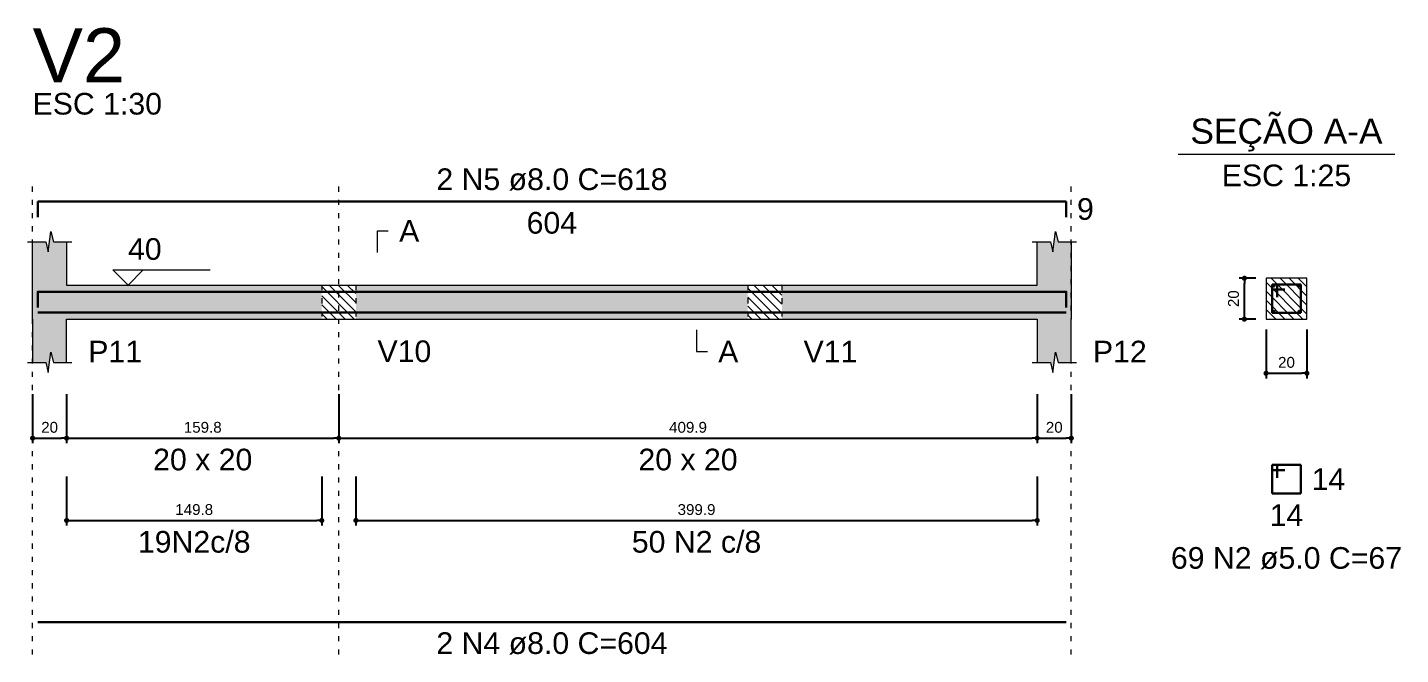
# Model space of a CAD drawing. Header units: millimetres. Extents: x 180 to 11148, y -1598 to 1045.
# Drawn here: x 1465.82 to 1492.69, y 32.29 to 44.56 of the extents above; entities that cross this region are included whole.
import ezdxf

# ---------------------------------------------------------------- set-up
doc = ezdxf.new("R2010")
doc.units = ezdxf.units.MM
doc.header["$MEASUREMENT"] = 0
doc.linetypes.add('DOT2', pattern=[3.175, 0, -3.175])
for name, color, linetype, lineweight in [('Descrição da armadura', 7, 'Continuous', 5), ('DT-Barras na forma', 2, 'Continuous', 30), ('DT-Barras no corte', 5, 'Continuous', 5), ('DT-Barras rebatidas', 2, 'Continuous', 30), ('DT-Cotas', 9, 'Continuous', 5), ('DT-Forma', 5, 'Continuous', 5), ('DT-Hachura forma vigas', 252, 'Continuous', 5), ('DT-Hachura intersecção vigas', 9, 'Continuous', 5), ('DT-Hachura seção vigas', 252, 'Continuous', 5), ('DT-Pontilhado', 9, 'DOT2', 5), ('DT-Textos', 7, 'Continuous', 5), ('DT-Título', 3, 'Continuous', 20), ('Textos armaduras', 7, 'Continuous', 5)]:
    doc.layers.add(name, color=color, linetype=linetype, lineweight=lineweight)
doc.styles.add('Arial', font='arial.ttf')
doc.dimstyles.new('UM_25.000000', dxfattribs={"dimtxt": 0.18, "dimasz": 0.1, "dimexe": 0.1, "dimexo": 0.2, "dimgap": 0, "dimtad": 1, "dimtih": 1, "dimtoh": 1, "dimdec": 1, "dimlfac": 25, "dimzin": 0, "dimdsep": 46, "dimtxsty": 'Standard', "dimcen": 0.09, "dimdle": 0.1, "dimadec": 1, "dimazin": 2, "dimtfac": 1, "dimtdec": 4, "dimtofl": 0, "dimtmove": 0, "dimatfit": 3, "dimfxl": 1, "dimtolj": 1, "dimarcsym": 0})
doc.dimstyles.new('UM_30.000000', dxfattribs={"dimtxt": 0.18, "dimasz": 0.1, "dimexe": 0.1, "dimexo": 0.2, "dimgap": 0, "dimtad": 1, "dimtih": 1, "dimtoh": 1, "dimdec": 1, "dimlfac": 30, "dimzin": 0, "dimdsep": 46, "dimtxsty": 'Standard', "dimcen": 0.09, "dimdle": 0.1, "dimadec": 1, "dimazin": 2, "dimtfac": 1, "dimtdec": 4, "dimtofl": 0, "dimtmove": 0, "dimatfit": 3, "dimfxl": 1, "dimtolj": 1, "dimarcsym": 0})
pattern_1 = [(135, (1363.44159, -104.45506), (-0.08838835, -0.08838835), [])]

# ---------------------------------------------------------------- blocks, each defined once
blk = doc.blocks.new('_Dot')
at = {"color": 0, "linetype": 'ByBlock', "lineweight": -2}
blk.add_line((-0.5, 0), (-1, 0), dxfattribs=at)
at = {"color": 0, "linetype": 'ByBlock', "const_width": 0.5}
blk.add_lwpolyline([(-0.25, 0, 1), (0.25, 0, 1)], format="xyb", close=True, dxfattribs=at)
blk = doc.blocks.new('*D219')
at = {"layer": 'Defpoints', "color": 0, "transparency": 16777216}
for p in [(1465.923, 37.584), (1466.589, 37.584), (1466.589, 36.525)]:
    blk.add_point(p, dxfattribs=at)
at = {"layer": 'DT-Cotas', "color": 0, "lineweight": -2, "transparency": 16777216}
for p, q in [((1465.923, 37.384), (1465.923, 36.425)), ((1466.589, 37.384), (1466.589, 36.425)), ((1466.023, 36.525), (1466.489, 36.525))]:
    blk.add_line(p, q, dxfattribs=at)
at = {"layer": 'DT-Cotas', "color": 0, "lineweight": -2, "transparency": 16777216, "xscale": 0.1000000014901161, "yscale": 0.1000000014901161, "zscale": 0.1000000014901161, "rotation": 180}
blk.add_blockref('_Dot', (1465.923, 36.525), dxfattribs=at)
at = {"layer": 'DT-Cotas', "color": 0, "lineweight": -2, "transparency": 16777216, "xscale": 0.1000000014901161, "yscale": 0.1000000014901161, "zscale": 0.1000000014901161}
blk.add_blockref('_Dot', (1466.589, 36.525), dxfattribs=at)
at = {"layer": 'DT-Cotas', "transparency": 16777216, "insert": (1466.256, 36.736), "char_height": 0.2118, "attachment_point": 5, "rotation": 0.0057, "style": 'Arial'}
blk.add_mtext('\\A1;20', dxfattribs=at)
blk = doc.blocks.new('*D220')
at = {"layer": 'Defpoints', "color": 0, "transparency": 16777216}
for p in [(1466.589, 37.584), (1471.914, 37.584), (1471.914, 36.525)]:
    blk.add_point(p, dxfattribs=at)
at = {"layer": 'DT-Cotas', "color": 0, "lineweight": -2, "transparency": 16777216}
for p, q in [((1466.589, 37.384), (1466.589, 36.425)), ((1471.914, 37.384), (1471.914, 36.425)), ((1466.689, 36.525), (1471.814, 36.525))]:
    blk.add_line(p, q, dxfattribs=at)
at = {"layer": 'DT-Cotas', "color": 0, "lineweight": -2, "transparency": 16777216, "xscale": 0.1000000014901161, "yscale": 0.1000000014901161, "zscale": 0.1000000014901161, "rotation": 180}
blk.add_blockref('_Dot', (1466.589, 36.525), dxfattribs=at)
at = {"layer": 'DT-Cotas', "color": 0, "lineweight": -2, "transparency": 16777216, "xscale": 0.1000000014901161, "yscale": 0.1000000014901161, "zscale": 0.1000000014901161}
blk.add_blockref('_Dot', (1471.914, 36.525), dxfattribs=at)
at = {"layer": 'DT-Cotas', "transparency": 16777216, "insert": (1469.252, 36.736), "char_height": 0.2118, "attachment_point": 5, "rotation": 0.0057, "style": 'Arial'}
blk.add_mtext('\\A1;159.8', dxfattribs=at)
blk = doc.blocks.new('*D221')
at = {"layer": 'Defpoints', "color": 0, "transparency": 16777216}
for p in [(1471.914, 37.584), (1485.579, 37.584), (1485.579, 36.525)]:
    blk.add_point(p, dxfattribs=at)
at = {"layer": 'DT-Cotas', "color": 0, "lineweight": -2, "transparency": 16777216}
for p, q in [((1471.914, 37.384), (1471.914, 36.425)), ((1485.579, 37.384), (1485.579, 36.425)), ((1472.014, 36.525), (1485.479, 36.525))]:
    blk.add_line(p, q, dxfattribs=at)
at = {"layer": 'DT-Cotas', "color": 0, "lineweight": -2, "transparency": 16777216, "xscale": 0.1000000014901161, "yscale": 0.1000000014901161, "zscale": 0.1000000014901161, "rotation": 180}
blk.add_blockref('_Dot', (1471.914, 36.525), dxfattribs=at)
at = {"layer": 'DT-Cotas', "color": 0, "lineweight": -2, "transparency": 16777216, "xscale": 0.1000000014901161, "yscale": 0.1000000014901161, "zscale": 0.1000000014901161}
blk.add_blockref('_Dot', (1485.579, 36.525), dxfattribs=at)
at = {"layer": 'DT-Cotas', "transparency": 16777216, "insert": (1478.747, 36.736), "char_height": 0.2118, "attachment_point": 5, "rotation": 0.0057, "style": 'Arial'}
blk.add_mtext('\\A1;409.9', dxfattribs=at)
blk = doc.blocks.new('*D222')
at = {"layer": 'Defpoints', "color": 0, "transparency": 16777216}
for p in [(1485.579, 37.584), (1486.246, 37.584), (1486.246, 36.525)]:
    blk.add_point(p, dxfattribs=at)
at = {"layer": 'DT-Cotas', "color": 0, "lineweight": -2, "transparency": 16777216}
for p, q in [((1485.579, 37.384), (1485.579, 36.425)), ((1486.246, 37.384), (1486.246, 36.425)), ((1485.679, 36.525), (1486.146, 36.525))]:
    blk.add_line(p, q, dxfattribs=at)
at = {"layer": 'DT-Cotas', "color": 0, "lineweight": -2, "transparency": 16777216, "xscale": 0.1000000014901161, "yscale": 0.1000000014901161, "zscale": 0.1000000014901161, "rotation": 180}
blk.add_blockref('_Dot', (1485.579, 36.525), dxfattribs=at)
at = {"layer": 'DT-Cotas', "color": 0, "lineweight": -2, "transparency": 16777216, "xscale": 0.1000000014901161, "yscale": 0.1000000014901161, "zscale": 0.1000000014901161}
blk.add_blockref('_Dot', (1486.246, 36.525), dxfattribs=at)
at = {"layer": 'DT-Cotas', "transparency": 16777216, "insert": (1485.912, 36.736), "char_height": 0.2118, "attachment_point": 5, "rotation": 0.0057, "style": 'Arial'}
blk.add_mtext('\\A1;20', dxfattribs=at)
blk = doc.blocks.new('*D223')
at = {"layer": 'Defpoints', "color": 0, "transparency": 16777216}
for p in [(1466.589, 35.974), (1471.581, 35.974), (1471.581, 34.915)]:
    blk.add_point(p, dxfattribs=at)
at = {"layer": 'DT-Cotas', "color": 0, "lineweight": -2, "transparency": 16777216}
for p, q in [((1466.589, 35.774), (1466.589, 34.815)), ((1471.581, 35.774), (1471.581, 34.815)), ((1466.689, 34.915), (1471.481, 34.915))]:
    blk.add_line(p, q, dxfattribs=at)
at = {"layer": 'DT-Cotas', "color": 0, "lineweight": -2, "transparency": 16777216, "xscale": 0.1000000014901161, "yscale": 0.1000000014901161, "zscale": 0.1000000014901161, "rotation": 180}
blk.add_blockref('_Dot', (1466.589, 34.915), dxfattribs=at)
at = {"layer": 'DT-Cotas', "color": 0, "lineweight": -2, "transparency": 16777216, "xscale": 0.1000000014901161, "yscale": 0.1000000014901161, "zscale": 0.1000000014901161}
blk.add_blockref('_Dot', (1471.581, 34.915), dxfattribs=at)
at = {"layer": 'DT-Cotas', "transparency": 16777216, "insert": (1469.085, 35.127), "char_height": 0.2118, "attachment_point": 5, "rotation": 0.0057, "style": 'Arial'}
blk.add_mtext('\\A1;149.8', dxfattribs=at)
blk = doc.blocks.new('*D224')
at = {"layer": 'Defpoints', "color": 0, "transparency": 16777216}
for p in [(1472.248, 35.974), (1485.579, 35.974), (1485.579, 34.915)]:
    blk.add_point(p, dxfattribs=at)
at = {"layer": 'DT-Cotas', "color": 0, "lineweight": -2, "transparency": 16777216}
for p, q in [((1472.248, 35.774), (1472.248, 34.815)), ((1485.579, 35.774), (1485.579, 34.815)), ((1472.348, 34.915), (1485.479, 34.915))]:
    blk.add_line(p, q, dxfattribs=at)
at = {"layer": 'DT-Cotas', "color": 0, "lineweight": -2, "transparency": 16777216, "xscale": 0.1000000014901161, "yscale": 0.1000000014901161, "zscale": 0.1000000014901161, "rotation": 180}
blk.add_blockref('_Dot', (1472.248, 34.915), dxfattribs=at)
at = {"layer": 'DT-Cotas', "color": 0, "lineweight": -2, "transparency": 16777216, "xscale": 0.1000000014901161, "yscale": 0.1000000014901161, "zscale": 0.1000000014901161}
blk.add_blockref('_Dot', (1485.579, 34.915), dxfattribs=at)
at = {"layer": 'DT-Cotas', "transparency": 16777216, "insert": (1478.913, 35.127), "char_height": 0.2118, "attachment_point": 5, "rotation": 0.0057, "style": 'Arial'}
blk.add_mtext('\\A1;399.9', dxfattribs=at)
blk = doc.blocks.new('*D225')
at = {"layer": 'Defpoints', "color": 0, "transparency": 16777216}
for p in [(1489.632, 39.654), (1490.056, 39.654), (1490.056, 38.854)]:
    blk.add_point(p, dxfattribs=at)
at = {"layer": 'DT-Cotas', "color": 0, "lineweight": -2, "transparency": 16777216}
for p, q in [((1489.856, 39.654), (1489.532, 39.654)), ((1489.632, 38.954), (1489.632, 39.554)), ((1489.856, 38.854), (1489.532, 38.854))]:
    blk.add_line(p, q, dxfattribs=at)
at = {"layer": 'DT-Cotas', "color": 0, "lineweight": -2, "transparency": 16777216, "xscale": 0.1000000014901161, "yscale": 0.1000000014901161, "zscale": 0.1000000014901161}
for p, rotation in [((1489.632, 39.654), 90), ((1489.632, 38.854), 270)]:
    blk.add_blockref('_Dot', p, dxfattribs=dict(at, rotation=rotation))
at = {"layer": 'DT-Cotas', "transparency": 16777216, "insert": (1489.42, 39.254), "char_height": 0.2118, "attachment_point": 5, "rotation": 90, "style": 'Arial'}
blk.add_mtext('\\A1;20', dxfattribs=at)
blk = doc.blocks.new('*D247')
at = {"layer": 'Defpoints', "color": 0, "transparency": 16777216}
for p in [(1490.056, 38.854), (1490.856, 38.854), (1490.856, 37.795)]:
    blk.add_point(p, dxfattribs=at)
at = {"layer": 'DT-Cotas', "color": 0, "lineweight": -2, "transparency": 16777216}
for p, q in [((1490.056, 38.654), (1490.056, 37.695)), ((1490.856, 38.654), (1490.856, 37.695)), ((1490.156, 37.795), (1490.756, 37.795))]:
    blk.add_line(p, q, dxfattribs=at)
at = {"layer": 'DT-Cotas', "color": 0, "lineweight": -2, "transparency": 16777216, "xscale": 0.1000000014901161, "yscale": 0.1000000014901161, "zscale": 0.1000000014901161, "rotation": 180}
blk.add_blockref('_Dot', (1490.056, 37.795), dxfattribs=at)
at = {"layer": 'DT-Cotas', "color": 0, "lineweight": -2, "transparency": 16777216, "xscale": 0.1000000014901161, "yscale": 0.1000000014901161, "zscale": 0.1000000014901161}
blk.add_blockref('_Dot', (1490.856, 37.795), dxfattribs=at)
at = {"layer": 'DT-Cotas', "transparency": 16777216, "insert": (1490.456, 38.007), "char_height": 0.2118, "attachment_point": 5, "rotation": 0.0057, "style": 'Arial'}
blk.add_mtext('\\A1;20', dxfattribs=at)

msp = doc.modelspace()

# ---------------------------------------------------------------- hatches: boundary and pattern name
at = {"layer": 'DT-Hachura forma vigas', "linetype": 'Continuous'}
for points in [[(1466.5892, 38.8545), (1471.5809, 38.8545), (1471.5809, 39.5211), (1466.5892, 39.5211), (1466.5892, 40.3685), (1466.3309, 40.3685), (1466.2809, 40.5685), (1466.2309, 40.1685), (1466.1809, 40.3685), (1465.9226, 40.3685), (1465.9226, 39.5211), (1465.9226, 38.8545), (1465.9226, 38.0071), (1466.1809, 38.0071), (1466.2309, 37.8071), (1466.2809, 38.2071), (1466.3309, 38.0071), (1466.5892, 38.0071), (1466.5892, 38.8545)], [(1486.2456, 38.0071), (1486.2456, 38.8545), (1486.2456, 39.5211), (1486.2456, 40.3685), (1485.9872, 40.3685), (1485.9372, 40.5685), (1485.8872, 40.1685), (1485.8372, 40.3685), (1485.5789, 40.3685), (1485.5789, 39.5211), (1480.5836, 39.5211), (1480.5836, 38.8545), (1485.5789, 38.8545), (1485.5789, 38.0071), (1485.8372, 38.0071), (1485.8872, 37.8071), (1485.9372, 38.2071), (1485.9872, 38.0071), (1486.2456, 38.0071)], [(1472.2476, 38.8545), (1479.9169, 38.8545), (1479.9169, 39.5211), (1472.2476, 39.5211), (1472.2476, 38.8545)]]:
    msp.add_hatch(color=256, dxfattribs=at).paths.add_polyline_path(points)
at = {"layer": 'DT-Hachura intersecção vigas', "linetype": 'Continuous'}
h = msp.add_hatch(dxfattribs=at)
h.set_pattern_fill('ANSI31', color=256, angle=90, style=0)
h.set_pattern_definition(pattern_1)
h.paths.add_polyline_path([(1471.5809, 38.8545), (1472.2476, 38.8545), (1472.2476, 39.5211), (1471.5809, 39.5211), (1471.5809, 38.8545)])
h = msp.add_hatch(dxfattribs=at)
h.set_pattern_fill('ANSI31', color=256, angle=90, style=0)
h.set_pattern_definition(pattern_1)
h.paths.add_polyline_path([(1479.9169, 38.8545), (1480.5836, 38.8545), (1480.5836, 39.5211), (1479.9169, 39.5211), (1479.9169, 38.8545)])
at = {"layer": 'DT-Hachura seção vigas', "linetype": 'Continuous'}
h = msp.add_hatch(dxfattribs=at)
h.set_pattern_fill('ANSI31', color=256, angle=90, style=0)
h.set_pattern_definition(pattern_1)
h.paths.add_polyline_path([(1490.0558, 38.8545), (1490.0558, 38.8545), (1490.8558, 38.8545), (1490.8558, 39.6545), (1490.0558, 39.6545), (1490.0558, 38.8545)])

# ---------------------------------------------------------------- linework, layer by layer
at = {"layer": 'DT-Barras na forma'}
for p, q in [((1490.2758, 39.5345), (1490.1758, 39.5345)), ((1490.1758, 39.5345), (1490.1758, 38.9745)), ((1490.7358, 39.5345), (1490.1758, 39.5345)), ((1490.1758, 39.5345), (1490.1758, 39.4345)), ((1490.2758, 39.2845), (1490.2758, 39.5345)), ((1490.7358, 38.9745), (1490.7358, 39.5345)), ((1490.1758, 39.4345), (1490.4258, 39.4345)), ((1490.1758, 38.9745), (1490.7358, 38.9745))]:
    msp.add_line(p, q, dxfattribs=at)
for points in [[(1466.0226, 39.0845), (1466.0226, 39.3911), (1486.1456, 39.3911), (1486.1456, 39.0845)], [(1466.0226, 38.9845), (1486.1456, 38.9845)]]:
    msp.add_lwpolyline(points, dxfattribs=at)
at = {"layer": 'DT-Barras no corte'}
for centre in [(1490.2118, 39.4985), (1490.6998, 39.4985), (1490.2118, 39.0105), (1490.6998, 39.0105)]:
    msp.add_circle(centre, 0.016, dxfattribs=at)
at = {"layer": 'DT-Barras rebatidas'}
for p, q in [((1466.0226, 40.8495), (1466.0226, 41.1561)), ((1466.0226, 41.1561), (1486.1456, 41.1561)), ((1486.1456, 41.1561), (1486.1456, 40.8495)), ((1490.2758, 36.0011), (1490.1758, 36.0011)), ((1490.1758, 36.0011), (1490.1758, 35.4411)), ((1490.7358, 36.0011), (1490.1758, 36.0011)), ((1490.1758, 36.0011), (1490.1758, 35.9011)), ((1490.2758, 35.7511), (1490.2758, 36.0011)), ((1490.7358, 35.4411), (1490.7358, 36.0011)), ((1490.1758, 35.9011), (1490.4258, 35.9011)), ((1490.1758, 35.4411), (1490.7358, 35.4411)), ((1466.0226, 32.927), (1486.1456, 32.927))]:
    msp.add_line(p, q, dxfattribs=at)
at = {"layer": 'DT-Forma'}
for p, q in [((1466.2309, 40.1683), (1466.2809, 40.5683)), ((1466.2809, 40.5683), (1466.3309, 40.3683)), ((1485.8872, 40.1683), (1485.9372, 40.5683)), ((1485.9372, 40.5683), (1485.9872, 40.3683)), ((1465.8226, 40.3683), (1466.1809, 40.3683)), ((1465.9226, 39.5211), (1465.9226, 40.3683)), ((1466.1809, 40.3683), (1466.2309, 40.1683)), ((1466.3309, 40.3683), (1466.6892, 40.3683)), ((1466.5892, 40.3683), (1466.5892, 39.5211)), ((1485.4789, 40.3683), (1485.8372, 40.3683)), ((1485.5789, 39.5211), (1485.5789, 40.3683)), ((1485.8372, 40.3683), (1485.8872, 40.1683)), ((1485.9872, 40.3683), (1486.3456, 40.3683)), ((1486.2456, 40.3683), (1486.2456, 39.5211)), ((1466.5892, 39.5211), (1471.5809, 39.5211)), ((1471.5809, 39.5211), (1472.2476, 39.5211)), ((1472.2476, 39.5211), (1479.9169, 39.5211)), ((1479.9169, 39.5211), (1480.5836, 39.5211)), ((1480.5836, 39.5211), (1485.5789, 39.5211)), ((1490.8558, 39.6545), (1490.0558, 39.6545)), ((1490.0558, 39.6545), (1490.0558, 39.6545)), ((1490.0558, 39.6545), (1490.0558, 38.8545)), ((1490.8558, 38.8545), (1490.8558, 39.6545)), ((1490.8558, 39.6545), (1490.8558, 39.6545)), ((1465.9226, 38.8545), (1465.9226, 38.0073)), ((1466.5892, 38.0073), (1466.5892, 38.8545)), ((1466.5892, 38.8545), (1471.5809, 38.8545)), ((1471.5809, 38.8545), (1472.2476, 38.8545)), ((1472.2476, 38.8545), (1479.9169, 38.8545)), ((1479.9169, 38.8545), (1480.5836, 38.8545)), ((1480.5836, 38.8545), (1485.5789, 38.8545)), ((1485.5789, 38.8545), (1485.5789, 38.0073)), ((1486.2456, 38.0073), (1486.2456, 38.8545)), ((1490.0558, 38.8545), (1490.8558, 38.8545)), ((1490.0558, 38.8545), (1490.0558, 38.8545)), ((1490.8558, 38.8545), (1490.8558, 38.8545)), ((1466.2309, 37.8073), (1466.2809, 38.2073)), ((1466.2809, 38.2073), (1466.3309, 38.0073)), ((1485.8872, 37.8073), (1485.9372, 38.2073)), ((1485.9372, 38.2073), (1485.9872, 38.0073)), ((1465.8226, 38.0073), (1466.1809, 38.0073)), ((1466.1809, 38.0073), (1466.2309, 37.8073)), ((1466.3309, 38.0073), (1466.6892, 38.0073)), ((1485.4789, 38.0073), (1485.8372, 38.0073)), ((1485.8372, 38.0073), (1485.8872, 37.8073)), ((1485.9872, 38.0073), (1486.3456, 38.0073))]:
    msp.add_line(p, q, dxfattribs=at)
at = {"layer": 'DT-Forma', "linetype": 'Continuous'}
for p, q in [((1465.9226, 38.8545), (1465.9226, 39.5211)), ((1486.2456, 39.5211), (1486.2456, 38.8545))]:
    msp.add_line(p, q, dxfattribs=at)
at = {"layer": 'DT-Pontilhado', "ltscale": 0.05}
for p, q in [((1465.9226, 32.2916), (1465.9226, 41.5797)), ((1471.9142, 32.2916), (1471.9142, 41.5797)), ((1486.2456, 32.2916), (1486.2456, 41.5797)), ((1471.5809, 39.5211), (1471.5809, 38.8545)), ((1472.2476, 39.5211), (1472.2476, 38.8545)), ((1479.9169, 39.5211), (1479.9169, 38.8545)), ((1480.5836, 39.5211), (1480.5836, 38.8545))]:
    msp.add_line(p, q, dxfattribs=at)
at = {"layer": 'DT-Textos'}
msp.add_line((1488.3378, 42.0843), (1492.5738, 42.0843), dxfattribs=at)
for points in [[(1472.6712, 40.1565), (1472.6712, 40.5801), (1472.883, 40.5801)], [(1468.0867, 39.8177), (1467.7902, 39.5211), (1467.4937, 39.8177), (1469.3999, 39.8177)], [(1478.9132, 38.6427), (1478.9132, 38.2191), (1479.125, 38.2191)]]:
    msp.add_lwpolyline(points, dxfattribs=at)

# ---------------------------------------------------------------- texts
at = {"layer": 'Descrição da armadura', "linetype": 'Continuous', "char_height": 0.4236, "attachment_point": 8, "line_spacing_factor": 0.798, "style": 'Arial'}
for s, insert, width in [('2 N5 ø8.0 C=618', (1476.0841, 41.3679), 9.069495), ('19N2c/8', (1469.0851, 34.2796), 4.419452), ('50 N2 c/8', (1478.9132, 34.2796), 5.078778), ('2 N4 ø8.0 C=604', (1476.0841, 32.2916), 9.069495)]:
    msp.add_mtext(s, dxfattribs=dict(at, insert=insert, width=width))
at = {"layer": 'Descrição da armadura', "color": 7, "linetype": 'Continuous', "insert": (1490.4558, 33.9585), "char_height": 0.4236, "width": 9.069495, "attachment_point": 8, "line_spacing_factor": 0.798, "style": 'Arial'}
msp.add_mtext('69 N2 ø5.0 C=67', dxfattribs=at)
at = {"layer": 'DT-Textos', "line_spacing_factor": 0.798, "style": 'Arial'}
for s, insert, char_height, width, attachment_point in [('ESC 1:30', (1465.9226, 42.8505), 0.4236, 4.729993, 7), ('SEÇÃO A-A', (1490.4556, 42.1329), 0.4942, 8.023973, 8), ('ESC 1:25', (1490.4558, 41.4489), 0.4236, 4.729993, 8), ('A', (1473.0948, 40.3683), 0.4236, 0.737072, 7), ('40', (1467.7902, 40.0083), 0.4236, 1.229172, 7), ('P11', (1467.0128, 38.0073), 0.4236, 1.966244, 7), ('V10', (1472.6712, 38.0073), 0.4236, 1.966244, 7), ('A', (1479.3368, 38.0073), 0.4236, 0.737072, 7), ('V11', (1481.0072, 38.0073), 0.4236, 1.966244, 7), ('P12', (1486.6692, 38.0073), 0.4236, 1.966244, 7), ('20 x 20', (1469.2517, 35.8893), 0.4236, 3.624925, 8), ('20 x 20', (1478.7466, 35.8893), 0.4236, 3.624925, 8)]:
    msp.add_mtext(s, dxfattribs=dict(at, insert=insert, char_height=char_height, width=width, attachment_point=attachment_point))
at = {"layer": 'DT-Título', "insert": (1465.9226, 43.4859), "char_height": 1.059, "width": 3.604421, "attachment_point": 7, "line_spacing_factor": 0.798, "style": 'Arial'}
msp.add_mtext('V2', dxfattribs=at)
at = {"layer": 'Textos armaduras', "linetype": 'Continuous', "char_height": 0.4236, "attachment_point": 7, "line_spacing_factor": 0.798, "style": 'Arial'}
for s, insert, width in [('9', (1486.3574, 40.791), 0.659905), ('604', (1475.5891, 40.5207), 1.979715)]:
    msp.add_mtext(s, dxfattribs=dict(at, insert=insert, width=width))
at = {"layer": 'Textos armaduras', "color": 7, "linetype": 'Continuous', "char_height": 0.4236, "width": 1.31981, "attachment_point": 7, "line_spacing_factor": 0.798, "style": 'Arial'}
for insert in [(1490.9476, 35.5093), (1490.1259, 34.8057)]:
    msp.add_mtext('14', dxfattribs=dict(at, insert=insert))

# ---------------------------------------------------------------- dimensions: what is measured, and where the dimension line sits
at = {"layer": 'DT-Cotas'}
dim = msp.add_linear_dim(base=(1489.6322, 39.6545), p1=(1490.0558, 38.8545), p2=(1490.0558, 39.6545), angle=90, dimstyle='UM_25.000000', override={"dimtxt": 0.2118, "dimasz": 0.1, "dimexe": 0.1, "dimexo": 0.2, "dimtad": 1, "dimtih": 0, "dimtoh": 0, "dimdec": 1, "dimlfac": 25, "dimzin": 8, "dimtxsty": 'Arial', "dimblk": 'Dot', "dimblk1": 'Dot', "dimblk2": 'Dot', "dimsah": 1, "dimdle": 0.1, "dimse1": 0, "dimse2": 0, "dimclrt": 256, "dimadec": 1, "dimazin": 3, "dimtmove": 2, "dimldrblk": 'Dot'}, dxfattribs=at)
dim.commit()
dim.dimension.update_dxf_attribs({"geometry": '*D225', "text_midpoint": (1489.4204, 39.2545), "dimtype": 160, "text_rotation": 90})
for base, p1, p2, dimstyle, override, picture, middle, turn in [((1490.8558, 37.7955), (1490.0558, 38.8545), (1490.8558, 38.8545), 'UM_25.000000', {"dimtxt": 0.2118, "dimasz": 0.1, "dimexe": 0.1, "dimexo": 0.2, "dimtad": 1, "dimtih": 0, "dimtoh": 0, "dimdec": 1, "dimlfac": 25, "dimzin": 8, "dimtxsty": 'Arial', "dimblk": 'Dot', "dimblk1": 'Dot', "dimblk2": 'Dot', "dimsah": 1, "dimdle": 0.1, "dimse1": 0, "dimse2": 0, "dimclrt": 256, "dimadec": 1, "dimazin": 3, "dimtmove": 2, "dimldrblk": 'Dot'}, '*D247', (1490.4558, 38.0073), 0.00573), ((1466.5892, 36.5247), (1465.9226, 37.5837), (1466.5892, 37.5837), 'UM_30.000000', {"dimtxt": 0.2118, "dimasz": 0.1, "dimexe": 0.1, "dimexo": 0.2, "dimtad": 1, "dimtih": 0, "dimtoh": 0, "dimdec": 1, "dimlfac": 30, "dimzin": 8, "dimtxsty": 'Arial', "dimblk": 'Dot', "dimblk1": 'Dot', "dimblk2": 'Dot', "dimsah": 1, "dimdle": 0.1, "dimse1": 0, "dimse2": 0, "dimclrt": 256, "dimadec": 1, "dimazin": 3, "dimtmove": 2, "dimldrblk": 'Dot'}, '*D219', (1466.2559, 36.7365), 0.00573), ((1471.9142345717, 36.5246729297), (1466.5892345717, 37.5836729297), (1471.9142345717, 37.5836729297), 'UM_30.000000', {"dimtxt": 0.2118, "dimasz": 0.1, "dimexe": 0.1, "dimexo": 0.2, "dimtad": 1, "dimtih": 0, "dimtoh": 0, "dimdec": 1, "dimlfac": 30, "dimzin": 8, "dimtxsty": 'Arial', "dimblk": 'Dot', "dimblk1": 'Dot', "dimblk2": 'Dot', "dimsah": 1, "dimdle": 0.1, "dimse1": 0, "dimse2": 0, "dimclrt": 256, "dimadec": 1, "dimazin": 3, "dimtmove": 2, "dimldrblk": 'Dot'}, '*D220', (1469.2517345717, 36.7364729238), 0.005729578), ((1485.5789, 36.5247), (1471.9142, 37.5837), (1485.5789, 37.5837), 'UM_30.000000', {"dimtxt": 0.2118, "dimasz": 0.1, "dimexe": 0.1, "dimexo": 0.2, "dimtad": 1, "dimtih": 0, "dimtoh": 0, "dimdec": 1, "dimlfac": 30, "dimzin": 8, "dimtxsty": 'Arial', "dimblk": 'Dot', "dimblk1": 'Dot', "dimblk2": 'Dot', "dimsah": 1, "dimdle": 0.1, "dimse1": 0, "dimse2": 0, "dimclrt": 256, "dimadec": 1, "dimazin": 3, "dimtmove": 2, "dimldrblk": 'Dot'}, '*D221', (1478.7466, 36.7365), 0.00573), ((1486.2456, 36.5247), (1485.5789, 37.5837), (1486.2456, 37.5837), 'UM_30.000000', {"dimtxt": 0.2118, "dimasz": 0.1, "dimexe": 0.1, "dimexo": 0.2, "dimtad": 1, "dimtih": 0, "dimtoh": 0, "dimdec": 1, "dimlfac": 30, "dimzin": 8, "dimtxsty": 'Arial', "dimblk": 'Dot', "dimblk1": 'Dot', "dimblk2": 'Dot', "dimsah": 1, "dimdle": 0.1, "dimse1": 0, "dimse2": 0, "dimclrt": 256, "dimadec": 1, "dimazin": 3, "dimtmove": 2, "dimldrblk": 'Dot'}, '*D222', (1485.9122, 36.7365), 0.00573), ((1471.5809, 34.915), (1466.5892, 35.974), (1471.5809, 35.974), 'UM_30.000000', {"dimtxt": 0.2118, "dimasz": 0.1, "dimexe": 0.1, "dimexo": 0.2, "dimtad": 1, "dimtih": 0, "dimtoh": 0, "dimdec": 1, "dimlfac": 30, "dimzin": 8, "dimtxsty": 'Arial', "dimblk": 'Dot', "dimblk1": 'Dot', "dimblk2": 'Dot', "dimsah": 1, "dimdle": 0.1, "dimse1": 0, "dimse2": 0, "dimclrt": 256, "dimadec": 1, "dimazin": 3, "dimtmove": 2, "dimldrblk": 'Dot'}, '*D223', (1469.0851, 35.1268), 0.00573), ((1485.5789, 34.915), (1472.2476, 35.974), (1485.5789, 35.974), 'UM_30.000000', {"dimtxt": 0.2118, "dimasz": 0.1, "dimexe": 0.1, "dimexo": 0.2, "dimtad": 1, "dimtih": 0, "dimtoh": 0, "dimdec": 1, "dimlfac": 30, "dimzin": 8, "dimtxsty": 'Arial', "dimblk": 'Dot', "dimblk1": 'Dot', "dimblk2": 'Dot', "dimsah": 1, "dimdle": 0.1, "dimse1": 0, "dimse2": 0, "dimclrt": 256, "dimadec": 1, "dimazin": 3, "dimtmove": 2, "dimldrblk": 'Dot'}, '*D224', (1478.9132, 35.1268), 0.00573)]:
    dim = msp.add_linear_dim(base=base, p1=p1, p2=p2, dimstyle=dimstyle, override=override, dxfattribs=at)
    dim.commit()
    dim.dimension.update_dxf_attribs({"geometry": picture, "text_midpoint": middle, "dimtype": 160, "text_rotation": turn})

doc.saveas('drawing.dxf')
